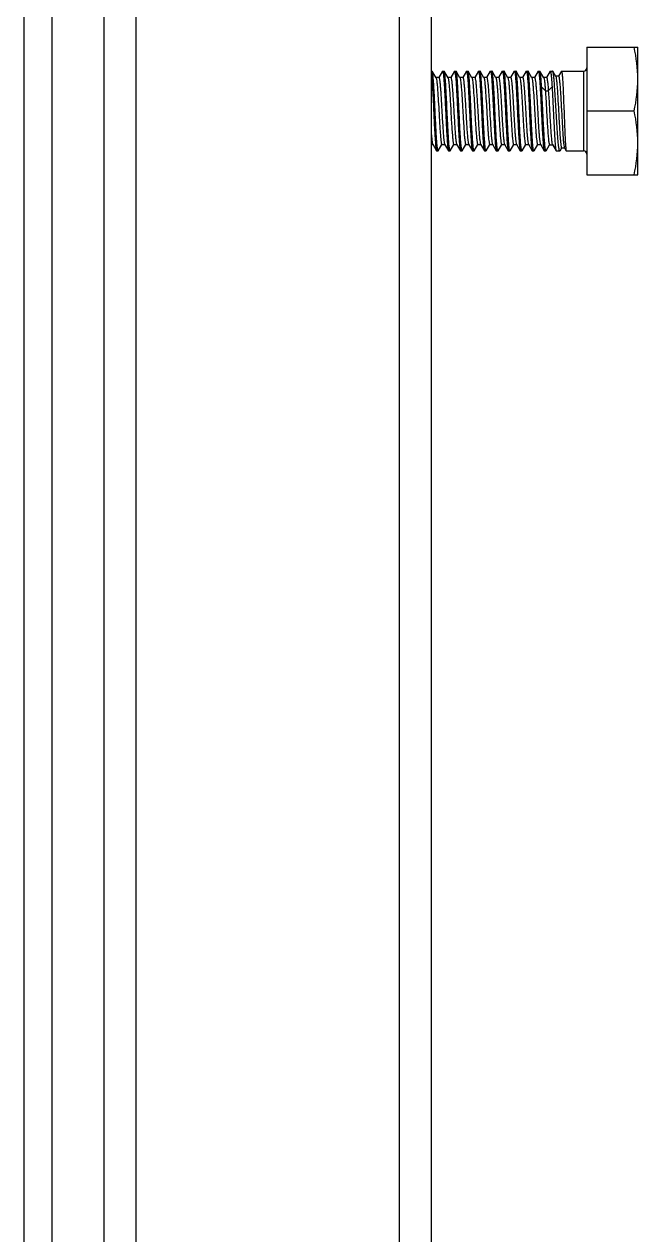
# Model space of a CAD drawing. Extents: x 1725261 to 1937680, y 860327 to 1571294.
# Drawn here: x 1824788 to 1825472, y 1236641 to 1237991 of the extents above; entities that cross this region are included whole.
import ezdxf

# ---------------------------------------------------------------- set-up
doc = ezdxf.new("R2010")
doc.units = 0
doc.header["$LTSCALE"] = 1000
doc.header["$MEASUREMENT"] = 0

msp = doc.modelspace()

# ---------------------------------------------------------------- linework, layer by layer
at = {"linetype": 'Continuous'}
for p, q in [((1824788, 1235660.5), (1824788, 1238674.2)), ((1824819.1, 1236243.7), (1824819.1, 1238542.7)), ((1824876.9, 1238358.6), (1824876.9, 1235399)), ((1824912.5, 1238358.6), (1824912.5, 1235399)), ((1825206.1, 1238358.6), (1825206.1, 1235399)), ((1825241.7, 1238358.6), (1825241.7, 1235399)), ((1825415.2, 1237965.4), (1825415.2, 1237823.1)), ((1825415.2, 1237965.4), (1825472.2, 1237965.4)), ((1825472.2, 1237823.1), (1825472.2, 1237965.4)), ((1825241.7, 1237938.8), (1825242.8, 1237938.8)), ((1825243, 1237938.6), (1825242.8, 1237938.8)), ((1825247.2, 1237931.4), (1825243, 1237938.6)), ((1825254.3, 1237938.6), (1825250.2, 1237931.5)), ((1825254.3, 1237938.6), (1825254.5, 1237938.8)), ((1825254.5, 1237938.8), (1825256.2, 1237938.8)), ((1825256.4, 1237938.6), (1825256.2, 1237938.8)), ((1825260.6, 1237931.4), (1825256.4, 1237938.6)), ((1825267.7, 1237938.6), (1825263.6, 1237931.5)), ((1825267.7, 1237938.6), (1825267.9, 1237938.8)), ((1825267.9, 1237938.8), (1825269.5, 1237938.8)), ((1825269.7, 1237938.6), (1825269.5, 1237938.8)), ((1825273.9, 1237931.4), (1825269.7, 1237938.6)), ((1825281, 1237938.6), (1825276.9, 1237931.5)), ((1825281, 1237938.6), (1825281.2, 1237938.8)), ((1825281.2, 1237938.8), (1825282.9, 1237938.8)), ((1825283.1, 1237938.6), (1825282.9, 1237938.8)), ((1825287.3, 1237931.4), (1825283.1, 1237938.6)), ((1825294.4, 1237938.6), (1825290.3, 1237931.5)), ((1825294.4, 1237938.6), (1825294.6, 1237938.8)), ((1825294.6, 1237938.8), (1825296.2, 1237938.8)), ((1825296.4, 1237938.6), (1825296.2, 1237938.8)), ((1825300.6, 1237931.4), (1825296.4, 1237938.6)), ((1825307.7, 1237938.6), (1825303.6, 1237931.5)), ((1825307.7, 1237938.6), (1825307.9, 1237938.8)), ((1825307.9, 1237938.8), (1825309.6, 1237938.8)), ((1825313.9, 1237931.4), (1825309.8, 1237938.6)), ((1825321.1, 1237938.6), (1825317, 1237931.5)), ((1825321.1, 1237938.6), (1825321.3, 1237938.8)), ((1825321.3, 1237938.8), (1825322.9, 1237938.8)), ((1825323.1, 1237938.6), (1825322.9, 1237938.8)), ((1825327.3, 1237931.4), (1825323.1, 1237938.6)), ((1825334.4, 1237938.6), (1825330.3, 1237931.5)), ((1825334.4, 1237938.6), (1825334.6, 1237938.8)), ((1825334.6, 1237938.8), (1825336.3, 1237938.8)), ((1825336.4, 1237938.6), (1825336.3, 1237938.8)), ((1825340.6, 1237931.4), (1825336.4, 1237938.6)), ((1825347.8, 1237938.6), (1825343.7, 1237931.5)), ((1825347.8, 1237938.6), (1825347.9, 1237938.8)), ((1825347.9, 1237938.8), (1825349.6, 1237938.8)), ((1825349.8, 1237938.6), (1825349.6, 1237938.8)), ((1825354, 1237931.4), (1825349.8, 1237938.6)), ((1825361.1, 1237938.6), (1825357, 1237931.5)), ((1825361.1, 1237938.6), (1825361.3, 1237938.8)), ((1825361.3, 1237938.8), (1825363, 1237938.8)), ((1825367.3, 1237931.4), (1825363.1, 1237938.6)), ((1825374.5, 1237938.6), (1825370.4, 1237931.5)), ((1825374.5, 1237938.6), (1825374.6, 1237938.8)), ((1825374.6, 1237938.8), (1825377.2, 1237938.8)), ((1825377.4, 1237938.6), (1825377.2, 1237938.8)), ((1825380.7, 1237932.9), (1825377.4, 1237938.6)), ((1825383.8, 1237933), (1825380.6, 1237933)), ((1825387, 1237938.6), (1825383.7, 1237933)), ((1825387, 1237938.6), (1825387.1, 1237938.8)), ((1825387.1, 1237938.8), (1825411.7, 1237938.8)), ((1825411.7, 1237938.8), (1825411.7, 1237849.8)), ((1825250.3, 1237931.5), (1825247.1, 1237931.5)), ((1825247.2, 1237931.4), (1825247.3, 1237931.1)), ((1825263.7, 1237931.5), (1825260.5, 1237931.5)), ((1825277, 1237931.5), (1825273.8, 1237931.5)), ((1825273.9, 1237931.4), (1825274, 1237931.1)), ((1825290.4, 1237931.5), (1825287.2, 1237931.5)), ((1825287.3, 1237931.4), (1825287.4, 1237931.2)), ((1825303.7, 1237931.5), (1825300.5, 1237931.5)), ((1825300.6, 1237931.4), (1825300.7, 1237931.2)), ((1825317.1, 1237931.5), (1825313.8, 1237931.5)), ((1825330.4, 1237931.5), (1825327.2, 1237931.5)), ((1825327.3, 1237931.4), (1825327.4, 1237931.2)), ((1825343.8, 1237931.5), (1825340.5, 1237931.5)), ((1825340.6, 1237931.4), (1825340.7, 1237931.2)), ((1825357.1, 1237931.5), (1825353.9, 1237931.5)), ((1825354, 1237931.4), (1825354.1, 1237931.2)), ((1825364.9, 1237921.2), (1825369.1, 1237916.8)), ((1825370.5, 1237931.5), (1825367.2, 1237931.5)), ((1825372.4, 1237916.8), (1825376.6, 1237921.2)), ((1825369.1, 1237916.8), (1825372.4, 1237916.8)), ((1825312.9, 1237894.3), (1825312.8, 1237896.7)), ((1825324.5, 1237896.7), (1825324.6, 1237894.3)), ((1825415.2, 1237894.3), (1825468.2, 1237894.3)), ((1825241.7, 1237857), (1825243.6, 1237857)), ((1825243.5, 1237857.2), (1825247.7, 1237849.9)), ((1825249.7, 1237849.9), (1825253.8, 1237857)), ((1825253.7, 1237857), (1825256.9, 1237857)), ((1825256.8, 1237857.2), (1825261, 1237849.9)), ((1825263, 1237849.9), (1825267.1, 1237857)), ((1825267, 1237857), (1825270.3, 1237857)), ((1825270.2, 1237857.2), (1825274.4, 1237849.9)), ((1825276.4, 1237849.9), (1825280.5, 1237857)), ((1825280.4, 1237857), (1825283.6, 1237857)), ((1825283.5, 1237857.2), (1825287.7, 1237849.9)), ((1825289.7, 1237849.9), (1825293.8, 1237857)), ((1825293.7, 1237857), (1825297, 1237857)), ((1825296.9, 1237857.2), (1825301.1, 1237849.9)), ((1825303.1, 1237849.9), (1825307.2, 1237857)), ((1825307.1, 1237857), (1825310.3, 1237857)), ((1825310.2, 1237857.2), (1825314.4, 1237849.9)), ((1825316.4, 1237849.9), (1825320.5, 1237857)), ((1825320.4, 1237857), (1825323.6, 1237857)), ((1825323.5, 1237857.2), (1825327.8, 1237849.9)), ((1825329.8, 1237849.9), (1825333.9, 1237857)), ((1825333.8, 1237857), (1825337, 1237857)), ((1825336.9, 1237857.2), (1825341.1, 1237849.9)), ((1825343.1, 1237849.9), (1825347.2, 1237857)), ((1825347.1, 1237857), (1825350.3, 1237857)), ((1825350.2, 1237857.2), (1825354.4, 1237849.9)), ((1825356.5, 1237849.9), (1825360.6, 1237857)), ((1825360.5, 1237857), (1825363.7, 1237857)), ((1825363.6, 1237857.2), (1825367.8, 1237849.9)), ((1825370, 1237850), (1825373.9, 1237856.7)), ((1825373.8, 1237856.7), (1825377, 1237856.7)), ((1825376.9, 1237856.9), (1825381, 1237849.9)), ((1825385.5, 1237850), (1825387.3, 1237853.1)), ((1825387.2, 1237853.1), (1825390.4, 1237853.1)), ((1825390.3, 1237853.3), (1825390.4, 1237853.1)), ((1825390.4, 1237853.1), (1825392.3, 1237849.9)), ((1825247.7, 1237849.9), (1825247.9, 1237849.8)), ((1825247.9, 1237849.8), (1825249.5, 1237849.8)), ((1825249.7, 1237849.9), (1825249.5, 1237849.8)), ((1825261, 1237849.9), (1825261.2, 1237849.8)), ((1825261.2, 1237849.8), (1825262.9, 1237849.8)), ((1825263, 1237849.9), (1825262.9, 1237849.8)), ((1825274.4, 1237849.9), (1825274.5, 1237849.8)), ((1825274.5, 1237849.8), (1825276.2, 1237849.8)), ((1825276.4, 1237849.9), (1825276.2, 1237849.8)), ((1825287.7, 1237849.9), (1825287.9, 1237849.8)), ((1825287.9, 1237849.8), (1825289.6, 1237849.8)), ((1825289.7, 1237849.9), (1825289.6, 1237849.8)), ((1825301.1, 1237849.9), (1825301.2, 1237849.8)), ((1825301.2, 1237849.8), (1825302.9, 1237849.8)), ((1825303.1, 1237849.9), (1825302.9, 1237849.8)), ((1825314.4, 1237849.9), (1825314.6, 1237849.8)), ((1825314.6, 1237849.8), (1825316.3, 1237849.8)), ((1825316.4, 1237849.9), (1825316.3, 1237849.8)), ((1825327.8, 1237849.9), (1825327.9, 1237849.8)), ((1825327.9, 1237849.8), (1825329.6, 1237849.8)), ((1825329.8, 1237849.9), (1825329.6, 1237849.8)), ((1825341.1, 1237849.9), (1825341.3, 1237849.8)), ((1825341.3, 1237849.8), (1825342.9, 1237849.8)), ((1825343.1, 1237849.9), (1825342.9, 1237849.8)), ((1825354.4, 1237849.9), (1825354.6, 1237849.8)), ((1825354.6, 1237849.8), (1825356.3, 1237849.8)), ((1825356.5, 1237849.9), (1825356.3, 1237849.8)), ((1825367.8, 1237849.9), (1825368, 1237849.8)), ((1825368, 1237849.8), (1825369.8, 1237849.8)), ((1825370, 1237850), (1825369.8, 1237849.8)), ((1825381, 1237849.9), (1825381.2, 1237849.8)), ((1825381.2, 1237849.8), (1825385.2, 1237849.8)), ((1825385.5, 1237850), (1825385.2, 1237849.8)), ((1825392.3, 1237849.9), (1825392.4, 1237849.8)), ((1825392.4, 1237849.8), (1825411.7, 1237849.8)), ((1825415.2, 1237823.1), (1825472.2, 1237823.1))]:
    msp.add_line(p, q, dxfattribs=at)
for centre, start, end in [((1825411.7, 1237942.3), 270, 0), ((1825411.7, 1237846.2), 0, 90)]:
    msp.add_arc(centre, 3.56, start, end, dxfattribs=at)
for points in [[(1825472.2, 1237929.9), (1825472.2, 1237941.8), (1825470.6, 1237953.8), (1825468.2, 1237965.4)], [(1825468.2, 1237894.3), (1825470.6, 1237906), (1825472.2, 1237917.9), (1825472.2, 1237929.9)], [(1825472.2, 1237858.7), (1825472.2, 1237870.6), (1825470.6, 1237882.6), (1825468.2, 1237894.3)], [(1825468.2, 1237823.1), (1825470.6, 1237834.8), (1825472.2, 1237846.7), (1825472.2, 1237858.7)]]:
    msp.add_open_spline(points, degree=3, dxfattribs=at)
for points, knots in [([(1825241.7, 1237937.2), (1825242.1, 1237935.2), (1825242.6, 1237929.9), (1825243.2, 1237920.4), (1825243.9, 1237908.1), (1825244.3, 1237899), (1825244.5, 1237894.3)], [0, 0, 0, 0, 0.140058, 0.370691, 0.667791, 1, 1, 1, 1]), ([(1825246.2, 1237894.3), (1825245.9, 1237899.7), (1825245.6, 1237907.5), (1825245, 1237917.6), (1825244.6, 1237924.1), (1825244.2, 1237929.5), (1825243.9, 1237933.8), (1825243.5, 1237936.7), (1825243.3, 1237938.2), (1825243, 1237938.6)], [0, 0, 0, 0, 0.363957, 0.530228, 0.678248, 0.80294, 0.900058, 0.966367, 1, 1, 1, 1]), ([(1825254.5, 1237938.8), (1825254.6, 1237938.8), (1825254.8, 1237938.4), (1825255, 1237937.8), (1825255.2, 1237936.7), (1825255.5, 1237934.5), (1825255.8, 1237930.8), (1825256.2, 1237925.3), (1825256.6, 1237918.7), (1825257, 1237911.1), (1825257.5, 1237902.8), (1825257.7, 1237897.2), (1825257.9, 1237894.3)], [0, 0, 0, 0, 0.006677, 0.021736, 0.045902, 0.079117, 0.171507, 0.295565, 0.446598, 0.618848, 0.805696, 1, 1, 1, 1]), ([(1825259.5, 1237894.3), (1825259.3, 1237899.7), (1825258.9, 1237907.5), (1825258.4, 1237917.6), (1825258, 1237924.1), (1825257.6, 1237929.5), (1825257.2, 1237933.8), (1825256.8, 1237936.7), (1825256.6, 1237938.2), (1825256.4, 1237938.6)], [0, 0, 0, 0, 0.363958, 0.530225, 0.678245, 0.80294, 0.90006, 0.966367, 1, 1, 1, 1]), ([(1825267.9, 1237938.8), (1825268, 1237938.8), (1825268.2, 1237938.4), (1825268.3, 1237937.8), (1825268.5, 1237936.7), (1825268.8, 1237934.5), (1825269.2, 1237930.8), (1825269.6, 1237925.3), (1825270, 1237918.7), (1825270.4, 1237911.1), (1825270.8, 1237902.8), (1825271.1, 1237897.2), (1825271.2, 1237894.3)], [0, 0, 0, 0, 0.006686, 0.021758, 0.045933, 0.079154, 0.171555, 0.295617, 0.446646, 0.618881, 0.805711, 1, 1, 1, 1]), ([(1825272.9, 1237894.3), (1825272.6, 1237899.7), (1825272.2, 1237907.5), (1825271.7, 1237917.6), (1825271.3, 1237924.1), (1825270.9, 1237929.5), (1825270.6, 1237933.8), (1825270.2, 1237936.7), (1825270, 1237938.2), (1825269.7, 1237938.6)], [0, 0, 0, 0, 0.363963, 0.530225, 0.678242, 0.802937, 0.90006, 0.966368, 1, 1, 1, 1]), ([(1825281.2, 1237938.8), (1825281.3, 1237938.8), (1825281.5, 1237938.4), (1825281.7, 1237937.8), (1825281.9, 1237936.7), (1825282.2, 1237934.5), (1825282.5, 1237930.8), (1825282.9, 1237925.3), (1825283.3, 1237918.7), (1825283.7, 1237911.1), (1825284.1, 1237902.8), (1825284.4, 1237897.2), (1825284.6, 1237894.3)], [0, 0, 0, 0, 0.006697, 0.021779, 0.045964, 0.079195, 0.171609, 0.295674, 0.446694, 0.618911, 0.805729, 1, 1, 1, 1]), ([(1825286.2, 1237894.3), (1825286, 1237899.7), (1825285.6, 1237907.5), (1825285.1, 1237917.6), (1825284.7, 1237924.1), (1825284.3, 1237929.5), (1825283.9, 1237933.8), (1825283.5, 1237936.7), (1825283.3, 1237938.2), (1825283.1, 1237938.6)], [0, 0, 0, 0, 0.363962, 0.530226, 0.678239, 0.802933, 0.900057, 0.966368, 1, 1, 1, 1]), ([(1825294.6, 1237938.8), (1825294.7, 1237938.8), (1825294.9, 1237938.4), (1825295, 1237937.8), (1825295.2, 1237936.7), (1825295.5, 1237934.5), (1825295.9, 1237930.8), (1825296.3, 1237925.3), (1825296.7, 1237918.7), (1825297.1, 1237911.1), (1825297.5, 1237902.8), (1825297.8, 1237897.2), (1825297.9, 1237894.3)], [0, 0, 0, 0, 0.006676, 0.021733, 0.045899, 0.079113, 0.171508, 0.295569, 0.446596, 0.61884, 0.805693, 1, 1, 1, 1]), ([(1825299.6, 1237894.3), (1825299.3, 1237899.7), (1825298.9, 1237907.5), (1825298.4, 1237917.6), (1825298, 1237924.1), (1825297.6, 1237929.5), (1825297.3, 1237933.8), (1825296.9, 1237936.7), (1825296.7, 1237938.2), (1825296.4, 1237938.6)], [0, 0, 0, 0, 0.363961, 0.530225, 0.678245, 0.802939, 0.90006, 0.966367, 1, 1, 1, 1]), ([(1825307.9, 1237938.8), (1825308, 1237938.8), (1825308.2, 1237938.4), (1825308.4, 1237937.8), (1825308.6, 1237936.7), (1825308.9, 1237934.5), (1825309.2, 1237930.8), (1825309.6, 1237925.3), (1825310, 1237918.7), (1825310.4, 1237911.1), (1825310.8, 1237902.8), (1825311.1, 1237897.2), (1825311.2, 1237894.3)], [0, 0, 0, 0, 0.006689, 0.021763, 0.04594, 0.079164, 0.171568, 0.295631, 0.446657, 0.618886, 0.805714, 1, 1, 1, 1]), ([(1825309.8, 1237938.6), (1825309.7, 1237938.6), (1825309.7, 1237938.7), (1825309.6, 1237938.8), (1825309.6, 1237938.8)], [0, 0, 0, 0, 0.600612, 1, 1, 1, 1]), ([(1825312.8, 1237896.7), (1825312.6, 1237901.8), (1825312.2, 1237909.3), (1825311.7, 1237918.8), (1825311.3, 1237925), (1825310.9, 1237930.1), (1825310.6, 1237934.1), (1825310.2, 1237936.8), (1825310, 1237938.2), (1825309.8, 1237938.6)], [0, 0, 0, 0, 0.367266, 0.533405, 0.680662, 0.804347, 0.900563, 0.966339, 1, 1, 1, 1]), ([(1825321.3, 1237938.8), (1825321.3, 1237938.8), (1825321.5, 1237938.4), (1825321.7, 1237937.9), (1825321.9, 1237936.8), (1825322.2, 1237934.8), (1825322.5, 1237931.3), (1825322.9, 1237926.2), (1825323.3, 1237919.9), (1825323.7, 1237912.7), (1825324.1, 1237904.9), (1825324.3, 1237899.5), (1825324.5, 1237896.7)], [0, 0, 0, 0, 0.006689, 0.021571, 0.045424, 0.078208, 0.169526, 0.292465, 0.442701, 0.6149, 0.802905, 1, 1, 1, 1]), ([(1825326.3, 1237894.3), (1825326, 1237899.7), (1825325.6, 1237907.5), (1825325.1, 1237917.6), (1825324.7, 1237924.1), (1825324.3, 1237929.5), (1825324, 1237933.8), (1825323.6, 1237936.7), (1825323.4, 1237938.2), (1825323.1, 1237938.6)], [0, 0, 0, 0, 0.363957, 0.530226, 0.678247, 0.80294, 0.900059, 0.966367, 1, 1, 1, 1]), ([(1825334.6, 1237938.8), (1825334.7, 1237938.8), (1825334.9, 1237938.4), (1825335.1, 1237937.8), (1825335.3, 1237936.7), (1825335.6, 1237934.5), (1825335.9, 1237930.8), (1825336.3, 1237925.3), (1825336.7, 1237918.7), (1825337.1, 1237911.1), (1825337.5, 1237902.8), (1825337.8, 1237897.2), (1825337.9, 1237894.3)], [0, 0, 0, 0, 0.00668, 0.021743, 0.045911, 0.079128, 0.171521, 0.29558, 0.446613, 0.618858, 0.805701, 1, 1, 1, 1]), ([(1825339.6, 1237894.3), (1825339.4, 1237899.7), (1825339, 1237907.5), (1825338.4, 1237917.6), (1825338.1, 1237924.1), (1825337.7, 1237929.5), (1825337.3, 1237933.8), (1825336.9, 1237936.7), (1825336.7, 1237938.2), (1825336.4, 1237938.6)], [0, 0, 0, 0, 0.363959, 0.530225, 0.678245, 0.80294, 0.900061, 0.966367, 1, 1, 1, 1]), ([(1825347.9, 1237938.8), (1825348, 1237938.8), (1825348.2, 1237938.4), (1825348.4, 1237937.8), (1825348.6, 1237936.7), (1825348.9, 1237934.5), (1825349.3, 1237930.8), (1825349.7, 1237925.3), (1825350.1, 1237918.7), (1825350.5, 1237911.1), (1825350.9, 1237902.8), (1825351.1, 1237897.2), (1825351.3, 1237894.3)], [0, 0, 0, 0, 0.006689, 0.021764, 0.045941, 0.079165, 0.171569, 0.295632, 0.446659, 0.618889, 0.805716, 1, 1, 1, 1]), ([(1825353, 1237894.3), (1825352.7, 1237899.7), (1825352.3, 1237907.5), (1825351.8, 1237917.6), (1825351.4, 1237924.1), (1825351, 1237929.5), (1825350.7, 1237933.8), (1825350.3, 1237936.7), (1825350, 1237938.2), (1825349.8, 1237938.6)], [0, 0, 0, 0, 0.363963, 0.530225, 0.678242, 0.802937, 0.90006, 0.966368, 1, 1, 1, 1]), ([(1825361.3, 1237938.8), (1825361.4, 1237938.8), (1825361.6, 1237938.4), (1825361.7, 1237937.8), (1825362, 1237936.7), (1825362.2, 1237934.5), (1825362.6, 1237930.8), (1825363, 1237925.3), (1825363.4, 1237918.7), (1825363.8, 1237911.1), (1825364.2, 1237902.8), (1825364.5, 1237897.2), (1825364.6, 1237894.3)], [0, 0, 0, 0, 0.006697, 0.021779, 0.045964, 0.079194, 0.171609, 0.295674, 0.446694, 0.618911, 0.805729, 1, 1, 1, 1]), ([(1825363.1, 1237938.6), (1825363.1, 1237938.6), (1825363.1, 1237938.7), (1825363, 1237938.8), (1825363, 1237938.8)], [0, 0, 0, 0, 0.600476, 1, 1, 1, 1]), ([(1825364.9, 1237921.2), (1825364.8, 1237923.5), (1825364.5, 1237927.5), (1825364.1, 1237932.7), (1825363.7, 1237936.1), (1825363.4, 1237937.8), (1825363.3, 1237938.4), (1825363.1, 1237938.6)], [0, 0, 0, 0, 0.387446, 0.690986, 0.897716, 0.962073, 1, 1, 1, 1]), ([(1825374.6, 1237938.8), (1825374.8, 1237938.8), (1825375, 1237938.2), (1825375.2, 1237937.4), (1825375.4, 1237935.9), (1825375.6, 1237934), (1825375.9, 1237931.4), (1825376.2, 1237927.1), (1825376.4, 1237923.7), (1825376.6, 1237921.2)], [0, 0, 0, 0, 0.021546, 0.072917, 0.155846, 0.269667, 0.412995, 0.584026, 1, 1, 1, 1]), ([(1825381.1, 1237894.3), (1825380.8, 1237899.6), (1825380.3, 1237907.4), (1825379.7, 1237917.4), (1825379.3, 1237923.9), (1825378.8, 1237929.3), (1825378.4, 1237933.6), (1825377.9, 1237936.5), (1825377.7, 1237938.1), (1825377.4, 1237938.6)], [0, 0, 0, 0, 0.361155, 0.526427, 0.673911, 0.798642, 0.896457, 0.964179, 1, 1, 1, 1]), ([(1825380.7, 1237932.9), (1825381, 1237932.4), (1825381.2, 1237930.9), (1825381.6, 1237928.1), (1825382, 1237924), (1825382.4, 1237918.7), (1825382.8, 1237912.5), (1825383.3, 1237903.1), (1825383.9, 1237893.3), (1825384.4, 1237883.4), (1825384.8, 1237876.3), (1825385.2, 1237869.9), (1825385.6, 1237864.3), (1825386, 1237859.7), (1825386.3, 1237856.4), (1825386.7, 1237854.3), (1825386.9, 1237853.4), (1825387.1, 1237853.1), (1825387.2, 1237853.1)], [0, 0, 0, 0, 0.018844, 0.055045, 0.107437, 0.174076, 0.252464, 0.339678, 0.527511, 0.621285, 0.710453, 0.791854, 0.862644, 0.920393, 0.963178, 0.989688, 0.996707, 1, 1, 1, 1]), ([(1825383.8, 1237933), (1825383.9, 1237933), (1825384.1, 1237932.7), (1825384.3, 1237932.2), (1825384.5, 1237931.3), (1825384.8, 1237929.3), (1825385.1, 1237926.1), (1825385.5, 1237921.4), (1825385.9, 1237915.6), (1825386.3, 1237909), (1825386.7, 1237901.9), (1825387.3, 1237892), (1825387.8, 1237882.2), (1825388.3, 1237872.9), (1825388.7, 1237866.9), (1825389.1, 1237861.8), (1825389.5, 1237857.8), (1825389.9, 1237855.1), (1825390.1, 1237853.7), (1825390.3, 1237853.3)], [0, 0, 0, 0, 0.003488, 0.010904, 0.022688, 0.038824, 0.083607, 0.143647, 0.216697, 0.300025, 0.390537, 0.484902, 0.671459, 0.756962, 0.833182, 0.897479, 0.947675, 0.982144, 1, 1, 1, 1]), ([(1825387.1, 1237938.8), (1825387.2, 1237938.8), (1825387.4, 1237938.4), (1825387.5, 1237937.8), (1825387.7, 1237936.7), (1825387.9, 1237934.5), (1825388.2, 1237930.8), (1825388.6, 1237925.3), (1825388.9, 1237918.7), (1825389.2, 1237911.1), (1825389.5, 1237902.8), (1825389.8, 1237897.2), (1825389.9, 1237894.3)], [0, 0, 0, 0, 0.006203, 0.021073, 0.045141, 0.078305, 0.170688, 0.294821, 0.44599, 0.618417, 0.805472, 1, 1, 1, 1]), ([(1825247.3, 1237931.1), (1825247.5, 1237930.6), (1825247.8, 1237929), (1825248.2, 1237926.2), (1825248.6, 1237922.2), (1825249.1, 1237915.1), (1825249.8, 1237904.7), (1825250.4, 1237893.8), (1825250.9, 1237884.7), (1825251.3, 1237878.3), (1825251.7, 1237872.4), (1825252.1, 1237867.2), (1825252.4, 1237863.1), (1825252.8, 1237860), (1825253.1, 1237858.1), (1825253.4, 1237857.2), (1825253.6, 1237857), (1825253.7, 1237857)], [0, 0, 0, 0, 0.023208, 0.06259, 0.116944, 0.184435, 0.349152, 0.534126, 0.626268, 0.713899, 0.79398, 0.86374, 0.920773, 0.963144, 0.989509, 0.996558, 1, 1, 1, 1]), ([(1825250.3, 1237931.5), (1825250.4, 1237931.5), (1825250.6, 1237931.3), (1825250.9, 1237930.4), (1825251.2, 1237928.5), (1825251.6, 1237925.3), (1825252, 1237920.9), (1825252.4, 1237915.7), (1825252.8, 1237909.6), (1825253.2, 1237903), (1825253.7, 1237893.8), (1825254.2, 1237884.6), (1825254.8, 1237875.9), (1825255.2, 1237870.2), (1825255.6, 1237865.4), (1825255.9, 1237861.6), (1825256.3, 1237859), (1825256.6, 1237857.6), (1825256.8, 1237857.2)], [0, 0, 0, 0, 0.003516, 0.010771, 0.037949, 0.081609, 0.140308, 0.211978, 0.294061, 0.383613, 0.477416, 0.664254, 0.750571, 0.827952, 0.893624, 0.945254, 0.981055, 1, 1, 1, 1]), ([(1825260.6, 1237931.4), (1825260.7, 1237931.1), (1825260.9, 1237930.4), (1825261.3, 1237928.3), (1825261.7, 1237924.4), (1825262.2, 1237918.3), (1825262.7, 1237910.7), (1825263.3, 1237902), (1825263.9, 1237890), (1825264.4, 1237881), (1825264.8, 1237875.1)], [0, 0, 0, 0, 0.014139, 0.038106, 0.114569, 0.22512, 0.362916, 0.519336, 0.684562, 1, 1, 1, 1]), ([(1825263.7, 1237931.5), (1825263.8, 1237931.5), (1825264.1, 1237931), (1825264.3, 1237930.1), (1825264.6, 1237928.5), (1825264.8, 1237926.3), (1825265.1, 1237923.5), (1825265.5, 1237918.9), (1825266, 1237912.2), (1825266.5, 1237903.3), (1825267.1, 1237893.8), (1825267.6, 1237884.3), (1825268, 1237878.1), (1825268.2, 1237875.1)], [0, 0, 0, 0, 0.007549, 0.025288, 0.053782, 0.092698, 0.14142, 0.199125, 0.337396, 0.498012, 0.669894, 0.841157, 1, 1, 1, 1]), ([(1825274, 1237931.1), (1825274.2, 1237930.6), (1825274.5, 1237929.1), (1825274.9, 1237926.2), (1825275.2, 1237922.2), (1825275.8, 1237915.1), (1825276.4, 1237904.8), (1825277.1, 1237893.8), (1825277.6, 1237884.8), (1825278, 1237878.3), (1825278.4, 1237872.4), (1825278.7, 1237867.3), (1825279.1, 1237863.1), (1825279.5, 1237860), (1825279.8, 1237858.1), (1825280.1, 1237857.2), (1825280.3, 1237857), (1825280.4, 1237857)], [0, 0, 0, 0, 0.022931, 0.062083, 0.116262, 0.183637, 0.34829, 0.533386, 0.625634, 0.713389, 0.793599, 0.863481, 0.920621, 0.963074, 0.989491, 0.996553, 1, 1, 1, 1]), ([(1825277, 1237931.5), (1825277.1, 1237931.5), (1825277.3, 1237931.3), (1825277.6, 1237930.4), (1825277.9, 1237928.5), (1825278.3, 1237925.3), (1825278.7, 1237920.9), (1825279.1, 1237915.7), (1825279.5, 1237909.6), (1825279.9, 1237903), (1825280.4, 1237893.8), (1825280.9, 1237884.6), (1825281.5, 1237875.9), (1825281.9, 1237870.2), (1825282.3, 1237865.4), (1825282.6, 1237861.6), (1825283, 1237859), (1825283.3, 1237857.6), (1825283.5, 1237857.2)], [0, 0, 0, 0, 0.003516, 0.010771, 0.037949, 0.081609, 0.140308, 0.211978, 0.294061, 0.383613, 0.477416, 0.664254, 0.750571, 0.827952, 0.893624, 0.945254, 0.981055, 1, 1, 1, 1]), ([(1825287.4, 1237931.2), (1825287.6, 1237930.6), (1825287.8, 1237929.1), (1825288.2, 1237926.3), (1825288.6, 1237922.3), (1825289.1, 1237915.2), (1825289.8, 1237904.8), (1825290.4, 1237893.9), (1825290.9, 1237884.8), (1825291.3, 1237878.3), (1825291.7, 1237872.4), (1825292.1, 1237867.3), (1825292.5, 1237863.1), (1825292.8, 1237860), (1825293.2, 1237858.1), (1825293.4, 1237857.2), (1825293.6, 1237857), (1825293.7, 1237857)], [0, 0, 0, 0, 0.022792, 0.061828, 0.11592, 0.183237, 0.347858, 0.533014, 0.625317, 0.713133, 0.793408, 0.863351, 0.920544, 0.963039, 0.989482, 0.996551, 1, 1, 1, 1]), ([(1825290.4, 1237931.5), (1825290.5, 1237931.5), (1825290.7, 1237931.3), (1825290.9, 1237930.4), (1825291.3, 1237928.5), (1825291.6, 1237925.3), (1825292, 1237920.9), (1825292.4, 1237915.7), (1825292.8, 1237909.6), (1825293.2, 1237903), (1825293.8, 1237893.8), (1825294.3, 1237884.6), (1825294.8, 1237875.9), (1825295.2, 1237870.2), (1825295.6, 1237865.4), (1825296, 1237861.6), (1825296.4, 1237859), (1825296.6, 1237857.6), (1825296.9, 1237857.2)], [0, 0, 0, 0, 0.003516, 0.010771, 0.037949, 0.081609, 0.140308, 0.211978, 0.294061, 0.383613, 0.477416, 0.664254, 0.750571, 0.827952, 0.893624, 0.945254, 0.981055, 1, 1, 1, 1]), ([(1825300.7, 1237931.2), (1825300.9, 1237930.6), (1825301.2, 1237929.1), (1825301.6, 1237926.3), (1825301.9, 1237922.3), (1825302.5, 1237915.2), (1825303.1, 1237904.9), (1825303.8, 1237893.9), (1825304.3, 1237884.8), (1825304.7, 1237878.4), (1825305.1, 1237872.4), (1825305.4, 1237867.3), (1825305.8, 1237863.1), (1825306.2, 1237860), (1825306.5, 1237858.1), (1825306.8, 1237857.2), (1825307, 1237857), (1825307.1, 1237857)], [0, 0, 0, 0, 0.022654, 0.061574, 0.115578, 0.182837, 0.347426, 0.532643, 0.624999, 0.712877, 0.793216, 0.863221, 0.920468, 0.963004, 0.989473, 0.996549, 1, 1, 1, 1]), ([(1825303.7, 1237931.5), (1825303.8, 1237931.5), (1825304, 1237931.3), (1825304.3, 1237930.4), (1825304.6, 1237928.5), (1825305, 1237925.3), (1825305.4, 1237920.9), (1825305.8, 1237915.7), (1825306.2, 1237909.6), (1825306.6, 1237903), (1825307.1, 1237893.8), (1825307.6, 1237884.6), (1825308.2, 1237875.9), (1825308.5, 1237870.2), (1825308.9, 1237865.4), (1825309.3, 1237861.6), (1825309.7, 1237859), (1825310, 1237857.6), (1825310.2, 1237857.2)], [0, 0, 0, 0, 0.003516, 0.010772, 0.037949, 0.081609, 0.140308, 0.211978, 0.294061, 0.383612, 0.477416, 0.664254, 0.750571, 0.827952, 0.893624, 0.945254, 0.981055, 1, 1, 1, 1]), ([(1825313.9, 1237931.4), (1825314.2, 1237931), (1825314.4, 1237929.8), (1825314.8, 1237927.5), (1825315.1, 1237924.1), (1825315.5, 1237919.8), (1825315.9, 1237914.7), (1825316.4, 1237906.8), (1825316.7, 1237900.6), (1825317, 1237896.3)], [0, 0, 0, 0, 0.036414, 0.10397, 0.201071, 0.324823, 0.471425, 0.636308, 1, 1, 1, 1]), ([(1825317.1, 1237931.5), (1825317.2, 1237931.5), (1825317.4, 1237931.3), (1825317.6, 1237930.4), (1825318, 1237928.5), (1825318.3, 1237925.3), (1825318.7, 1237921), (1825319.1, 1237915.8), (1825319.7, 1237907.4), (1825320, 1237900.8), (1825320.3, 1237896.3)], [0, 0, 0, 0, 0.007368, 0.022553, 0.07941, 0.170757, 0.293599, 0.443643, 0.615565, 1, 1, 1, 1]), ([(1825327.4, 1237931.2), (1825327.6, 1237930.7), (1825327.9, 1237929.2), (1825328.3, 1237926.3), (1825328.6, 1237922.4), (1825329.2, 1237915.3), (1825329.8, 1237904.9), (1825330.4, 1237894), (1825331, 1237884.9), (1825331.4, 1237878.4), (1825331.7, 1237872.5), (1825332.1, 1237867.3), (1825332.5, 1237863.1), (1825332.9, 1237860), (1825333.2, 1237858.1), (1825333.5, 1237857.2), (1825333.7, 1237857), (1825333.8, 1237857)], [0, 0, 0, 0, 0.022376, 0.061065, 0.114893, 0.182035, 0.346559, 0.531898, 0.624361, 0.712364, 0.792832, 0.86296, 0.920314, 0.962934, 0.989455, 0.996544, 1, 1, 1, 1]), ([(1825330.4, 1237931.5), (1825330.5, 1237931.5), (1825330.7, 1237931.3), (1825331, 1237930.4), (1825331.3, 1237928.5), (1825331.7, 1237925.3), (1825332.1, 1237920.9), (1825332.5, 1237915.7), (1825332.9, 1237909.6), (1825333.3, 1237903), (1825333.8, 1237893.8), (1825334.3, 1237884.6), (1825334.8, 1237875.9), (1825335.2, 1237870.2), (1825335.6, 1237865.4), (1825336, 1237861.6), (1825336.4, 1237859), (1825336.7, 1237857.6), (1825336.9, 1237857.2)], [0, 0, 0, 0, 0.003515, 0.010772, 0.037949, 0.081609, 0.140308, 0.211978, 0.294061, 0.383612, 0.477416, 0.664253, 0.750571, 0.827952, 0.893624, 0.945254, 0.981055, 1, 1, 1, 1]), ([(1825340.7, 1237931.2), (1825340.9, 1237930.7), (1825341.2, 1237929.2), (1825341.6, 1237926.4), (1825342, 1237922.4), (1825342.5, 1237915.3), (1825343.2, 1237905), (1825343.8, 1237894), (1825344.3, 1237884.9), (1825344.7, 1237878.4), (1825345.1, 1237872.5), (1825345.5, 1237867.3), (1825345.9, 1237863.1), (1825346.2, 1237860), (1825346.6, 1237858.1), (1825346.8, 1237857.2), (1825347, 1237857), (1825347.1, 1237857)], [0, 0, 0, 0, 0.022237, 0.060809, 0.11455, 0.181633, 0.346125, 0.531524, 0.624042, 0.712107, 0.792639, 0.862829, 0.920237, 0.962898, 0.989446, 0.996542, 1, 1, 1, 1]), ([(1825343.8, 1237931.5), (1825343.9, 1237931.5), (1825344.1, 1237931.3), (1825344.3, 1237930.4), (1825344.7, 1237928.5), (1825345, 1237925.3), (1825345.4, 1237920.9), (1825345.8, 1237915.7), (1825346.2, 1237909.6), (1825346.6, 1237903), (1825347.1, 1237893.8), (1825347.7, 1237884.6), (1825348.2, 1237875.9), (1825348.6, 1237870.2), (1825349, 1237865.4), (1825349.3, 1237861.6), (1825349.8, 1237859), (1825350, 1237857.6), (1825350.2, 1237857.2)], [0, 0, 0, 0, 0.003515, 0.010772, 0.037949, 0.081609, 0.140308, 0.211978, 0.294061, 0.383612, 0.477415, 0.664253, 0.750571, 0.827952, 0.893624, 0.945254, 0.981055, 1, 1, 1, 1]), ([(1825354.1, 1237931.2), (1825354.3, 1237930.7), (1825354.6, 1237929.2), (1825354.9, 1237926.4), (1825355.3, 1237922.4), (1825355.9, 1237915.4), (1825356.5, 1237905), (1825357.1, 1237894), (1825357.7, 1237884.9), (1825358, 1237878.4), (1825358.4, 1237872.5), (1825358.8, 1237867.3), (1825359.2, 1237863.1), (1825359.6, 1237860), (1825359.9, 1237858.1), (1825360.2, 1237857.2), (1825360.4, 1237857), (1825360.5, 1237857)], [0, 0, 0, 0, 0.022098, 0.060554, 0.114206, 0.18123, 0.34569, 0.53115, 0.623722, 0.711849, 0.792446, 0.862698, 0.92016, 0.962863, 0.989437, 0.99654, 1, 1, 1, 1]), ([(1825357.1, 1237931.5), (1825357.2, 1237931.5), (1825357.4, 1237931.3), (1825357.7, 1237930.4), (1825358, 1237928.5), (1825358.4, 1237925.3), (1825358.8, 1237920.9), (1825359.2, 1237915.7), (1825359.6, 1237909.6), (1825360, 1237903), (1825360.5, 1237893.8), (1825361, 1237884.6), (1825361.5, 1237875.9), (1825361.9, 1237870.2), (1825362.3, 1237865.4), (1825362.7, 1237861.6), (1825363.1, 1237859), (1825363.3, 1237857.6), (1825363.6, 1237857.2)], [0, 0, 0, 0, 0.003515, 0.010772, 0.037949, 0.081609, 0.140308, 0.211978, 0.294061, 0.383612, 0.477415, 0.664253, 0.750571, 0.827952, 0.893624, 0.945254, 0.981055, 1, 1, 1, 1]), ([(1825366.3, 1237894.3), (1825366.2, 1237896.7), (1825365.8, 1237905.6), (1825365.3, 1237914.6), (1825364.9, 1237921.2)], [0, 0, 0, 0, 0.2673, 1, 1, 1, 1]), ([(1825367.3, 1237931.4), (1825367.6, 1237930.9), (1825367.9, 1237929.3), (1825368.3, 1237926.4), (1825368.7, 1237922), (1825368.9, 1237918.7), (1825369.1, 1237916.8)], [0, 0, 0, 0, 0.108395, 0.316903, 0.618184, 1, 1, 1, 1]), ([(1825370.5, 1237931.5), (1825370.6, 1237931.5), (1825370.8, 1237931.1), (1825371, 1237930.4), (1825371.2, 1237929.2), (1825371.6, 1237926.7), (1825372, 1237922.5), (1825372.3, 1237918.9), (1825372.4, 1237916.8)], [0, 0, 0, 0, 0.023235, 0.075178, 0.15823, 0.271917, 0.585415, 1, 1, 1, 1]), ([(1825376.6, 1237921.2), (1825376.7, 1237919.2), (1825377.2, 1237910.2), (1825377.6, 1237901.2), (1825378, 1237894.3)], [0, 0, 0, 0, 0.22604, 1, 1, 1, 1]), ([(1825369.1, 1237916.8), (1825369.3, 1237913.8), (1825369.7, 1237907.4), (1825370.3, 1237897.6), (1825370.8, 1237887.5), (1825371.4, 1237877.9), (1825371.9, 1237870.6), (1825372.3, 1237865.6), (1825372.6, 1237862.5), (1825372.9, 1237860.2), (1825373.2, 1237858.3), (1825373.4, 1237857.4), (1825373.7, 1237856.7), (1825373.8, 1237856.7)], [0, 0, 0, 0, 0.15003, 0.317321, 0.489066, 0.652114, 0.794019, 0.853588, 0.904016, 0.944371, 0.97394, 0.992316, 1, 1, 1, 1]), ([(1825372.4, 1237916.8), (1825372.9, 1237910.8), (1825373.4, 1237901.4), (1825374.1, 1237888.8), (1825374.7, 1237879.5), (1825375.2, 1237871.3), (1825375.7, 1237865.3), (1825376.1, 1237861.4), (1825376.3, 1237859.4), (1825376.6, 1237857.9), (1825376.8, 1237857.2), (1825376.9, 1237856.9)], [0, 0, 0, 0, 0.303539, 0.468638, 0.62733, 0.768529, 0.882427, 0.926602, 0.961222, 0.985757, 1, 1, 1, 1]), ([(1825244.5, 1237894.3), (1825244.8, 1237888.9), (1825245.1, 1237881), (1825245.7, 1237871), (1825246.1, 1237864.5), (1825246.5, 1237859), (1825246.8, 1237854.7), (1825247.2, 1237851.9), (1825247.4, 1237850.4), (1825247.7, 1237849.9)], [0, 0, 0, 0, 0.364017, 0.530302, 0.678331, 0.803024, 0.900132, 0.966412, 1, 1, 1, 1]), ([(1825249.5, 1237849.8), (1825249.4, 1237849.8), (1825249.2, 1237850.1), (1825249.1, 1237850.7), (1825248.9, 1237851.8), (1825248.6, 1237854), (1825248.2, 1237857.8), (1825247.8, 1237863.2), (1825247.4, 1237869.9), (1825247, 1237877.5), (1825246.6, 1237885.7), (1825246.3, 1237891.4), (1825246.2, 1237894.3)], [0, 0, 0, 0, 0.006682, 0.021748, 0.045918, 0.079135, 0.171528, 0.295585, 0.446611, 0.618853, 0.805701, 1, 1, 1, 1]), ([(1825257.9, 1237894.3), (1825258.1, 1237888.9), (1825258.5, 1237881), (1825259, 1237871), (1825259.4, 1237864.5), (1825259.8, 1237859), (1825260.1, 1237854.7), (1825260.6, 1237851.9), (1825260.8, 1237850.4), (1825261, 1237849.9)], [0, 0, 0, 0, 0.364034, 0.530327, 0.678354, 0.803043, 0.900143, 0.966415, 1, 1, 1, 1]), ([(1825260.7, 1237871.3), (1825260.6, 1237873.1), (1825260.2, 1237880.8), (1825259.8, 1237888.4), (1825259.5, 1237894.3)], [0, 0, 0, 0, 0.233581, 1, 1, 1, 1]), ([(1825271.2, 1237894.3), (1825271.3, 1237892.3), (1825271.7, 1237884.6), (1825272, 1237877), (1825272.4, 1237871.3)], [0, 0, 0, 0, 0.261816, 1, 1, 1, 1]), ([(1825276.2, 1237849.8), (1825276.1, 1237849.8), (1825275.9, 1237850.1), (1825275.8, 1237850.7), (1825275.6, 1237851.8), (1825275.3, 1237854), (1825274.9, 1237857.8), (1825274.5, 1237863.2), (1825274.1, 1237869.9), (1825273.7, 1237877.5), (1825273.3, 1237885.7), (1825273, 1237891.4), (1825272.9, 1237894.3)], [0, 0, 0, 0, 0.006692, 0.02177, 0.045951, 0.079177, 0.171585, 0.295649, 0.446674, 0.618898, 0.805721, 1, 1, 1, 1]), ([(1825284.6, 1237894.3), (1825284.8, 1237888.9), (1825285.2, 1237881), (1825285.7, 1237871), (1825286.1, 1237864.5), (1825286.5, 1237859), (1825286.8, 1237854.7), (1825287.2, 1237851.9), (1825287.5, 1237850.4), (1825287.7, 1237849.9)], [0, 0, 0, 0, 0.364024, 0.530311, 0.678341, 0.803035, 0.90014, 0.966414, 1, 1, 1, 1]), ([(1825289.6, 1237849.8), (1825289.5, 1237849.8), (1825289.3, 1237850.1), (1825289.1, 1237850.7), (1825288.9, 1237851.8), (1825288.6, 1237854), (1825288.3, 1237857.8), (1825287.9, 1237863.2), (1825287.4, 1237869.9), (1825287, 1237877.5), (1825286.6, 1237885.7), (1825286.4, 1237891.4), (1825286.2, 1237894.3)], [0, 0, 0, 0, 0.006683, 0.021749, 0.045921, 0.079139, 0.171536, 0.295597, 0.446627, 0.618868, 0.805705, 1, 1, 1, 1]), ([(1825297.9, 1237894.3), (1825298.2, 1237888.9), (1825298.5, 1237881), (1825299.1, 1237871), (1825299.4, 1237864.5), (1825299.8, 1237859), (1825300.2, 1237854.7), (1825300.6, 1237851.9), (1825300.8, 1237850.4), (1825301.1, 1237849.9)], [0, 0, 0, 0, 0.364021, 0.530312, 0.678344, 0.803036, 0.900139, 0.966413, 1, 1, 1, 1]), ([(1825302.9, 1237849.8), (1825302.8, 1237849.8), (1825302.6, 1237850.1), (1825302.5, 1237850.7), (1825302.2, 1237851.8), (1825302, 1237854), (1825301.6, 1237857.8), (1825301.2, 1237863.2), (1825300.8, 1237869.9), (1825300.4, 1237877.5), (1825300, 1237885.7), (1825299.7, 1237891.4), (1825299.6, 1237894.3)], [0, 0, 0, 0, 0.006673, 0.021728, 0.04589, 0.079102, 0.171488, 0.295544, 0.446579, 0.618833, 0.80569, 1, 1, 1, 1]), ([(1825311.2, 1237894.3), (1825311.5, 1237888.9), (1825311.9, 1237881), (1825312.4, 1237871), (1825312.8, 1237864.5), (1825313.2, 1237859), (1825313.5, 1237854.7), (1825313.9, 1237851.9), (1825314.2, 1237850.4), (1825314.4, 1237849.9)], [0, 0, 0, 0, 0.364022, 0.530315, 0.678347, 0.803036, 0.900137, 0.966413, 1, 1, 1, 1]), ([(1825316.3, 1237849.8), (1825316.2, 1237849.8), (1825316, 1237850.1), (1825315.8, 1237850.7), (1825315.6, 1237851.8), (1825315.3, 1237854), (1825314.9, 1237857.8), (1825314.5, 1237863.2), (1825314.1, 1237869.9), (1825313.7, 1237877.5), (1825313.3, 1237885.7), (1825313.1, 1237891.4), (1825312.9, 1237894.3)], [0, 0, 0, 0, 0.006671, 0.021725, 0.045886, 0.079098, 0.171491, 0.295553, 0.446588, 0.618835, 0.805687, 1, 1, 1, 1]), ([(1825317, 1237896.3), (1825317.1, 1237893.8), (1825317.4, 1237888.8), (1825317.8, 1237881.6), (1825318.2, 1237874.9), (1825318.6, 1237869), (1825319.1, 1237864.1), (1825319.4, 1237860.8), (1825319.7, 1237858.8), (1825319.9, 1237857.9), (1825320.1, 1237857.3), (1825320.3, 1237857), (1825320.4, 1237857)], [0, 0, 0, 0, 0.191103, 0.376469, 0.548513, 0.700189, 0.825314, 0.918839, 0.952565, 0.977198, 0.992701, 1, 1, 1, 1]), ([(1825320.3, 1237896.3), (1825320.6, 1237891.6), (1825320.9, 1237884.8), (1825321.5, 1237876), (1825321.9, 1237870.3), (1825322.3, 1237865.4), (1825322.7, 1237861.6), (1825323.1, 1237859), (1825323.3, 1237857.6), (1825323.5, 1237857.2)], [0, 0, 0, 0, 0.357179, 0.522363, 0.670515, 0.796289, 0.895183, 0.963748, 1, 1, 1, 1]), ([(1825324.6, 1237894.3), (1825324.8, 1237888.9), (1825325.2, 1237881), (1825325.8, 1237871), (1825326.1, 1237864.5), (1825326.5, 1237859), (1825326.9, 1237854.7), (1825327.3, 1237851.9), (1825327.5, 1237850.4), (1825327.8, 1237849.9)], [0, 0, 0, 0, 0.364016, 0.530299, 0.678328, 0.803022, 0.900132, 0.966412, 1, 1, 1, 1]), ([(1825329.6, 1237849.8), (1825329.5, 1237849.8), (1825329.3, 1237850.1), (1825329.1, 1237850.7), (1825328.9, 1237851.8), (1825328.6, 1237854), (1825328.3, 1237857.8), (1825327.9, 1237863.2), (1825327.5, 1237869.9), (1825327.1, 1237877.5), (1825326.7, 1237885.7), (1825326.4, 1237891.4), (1825326.3, 1237894.3)], [0, 0, 0, 0, 0.006683, 0.021751, 0.045922, 0.07914, 0.171535, 0.295594, 0.446618, 0.618857, 0.805703, 1, 1, 1, 1]), ([(1825337.9, 1237894.3), (1825338.2, 1237888.9), (1825338.6, 1237881), (1825339.1, 1237871), (1825339.5, 1237864.5), (1825339.9, 1237859), (1825340.2, 1237854.7), (1825340.6, 1237851.9), (1825340.8, 1237850.4), (1825341.1, 1237849.9)], [0, 0, 0, 0, 0.364034, 0.530325, 0.678352, 0.803041, 0.900142, 0.966414, 1, 1, 1, 1]), ([(1825342.9, 1237849.8), (1825342.8, 1237849.8), (1825342.6, 1237850.1), (1825342.5, 1237850.7), (1825342.3, 1237851.8), (1825342, 1237854), (1825341.6, 1237857.8), (1825341.2, 1237863.2), (1825340.8, 1237869.9), (1825340.4, 1237877.5), (1825340, 1237885.7), (1825339.7, 1237891.4), (1825339.6, 1237894.3)], [0, 0, 0, 0, 0.006696, 0.021778, 0.045963, 0.079194, 0.171608, 0.295673, 0.446692, 0.618909, 0.805729, 1, 1, 1, 1]), ([(1825351.3, 1237894.3), (1825351.5, 1237888.9), (1825351.9, 1237881), (1825352.4, 1237871), (1825352.8, 1237864.5), (1825353.2, 1237859), (1825353.6, 1237854.7), (1825354, 1237851.9), (1825354.2, 1237850.4), (1825354.4, 1237849.9)], [0, 0, 0, 0, 0.364027, 0.530312, 0.678339, 0.803032, 0.900139, 0.966415, 1, 1, 1, 1]), ([(1825356.3, 1237849.8), (1825356.2, 1237849.8), (1825356, 1237850.1), (1825355.8, 1237850.7), (1825355.6, 1237851.8), (1825355.3, 1237854), (1825355, 1237857.8), (1825354.6, 1237863.2), (1825354.2, 1237869.9), (1825353.8, 1237877.5), (1825353.4, 1237885.7), (1825353.1, 1237891.4), (1825353, 1237894.3)], [0, 0, 0, 0, 0.006693, 0.021771, 0.045952, 0.079179, 0.171588, 0.295652, 0.446676, 0.6189, 0.805722, 1, 1, 1, 1]), ([(1825364.6, 1237894.3), (1825364.9, 1237888.9), (1825365.3, 1237881), (1825365.8, 1237871), (1825366.2, 1237864.5), (1825366.6, 1237859), (1825366.9, 1237854.7), (1825367.3, 1237851.9), (1825367.5, 1237850.4), (1825367.8, 1237849.9)], [0, 0, 0, 0, 0.364025, 0.530311, 0.678341, 0.803035, 0.90014, 0.966414, 1, 1, 1, 1]), ([(1825369.8, 1237849.8), (1825369.7, 1237849.8), (1825369.5, 1237850.1), (1825369.3, 1237850.7), (1825369.1, 1237851.8), (1825368.8, 1237854), (1825368.4, 1237857.7), (1825368, 1237863.2), (1825367.6, 1237869.9), (1825367.2, 1237877.5), (1825366.7, 1237885.7), (1825366.5, 1237891.4), (1825366.3, 1237894.3)], [0, 0, 0, 0, 0.006868, 0.022, 0.046199, 0.079427, 0.17181, 0.295831, 0.44681, 0.618994, 0.805771, 1, 1, 1, 1]), ([(1825378, 1237894.3), (1825378.2, 1237888.9), (1825378.6, 1237881), (1825379.1, 1237870.9), (1825379.5, 1237864.4), (1825379.8, 1237858.9), (1825380.2, 1237854.7), (1825380.6, 1237851.8), (1825380.8, 1237850.3), (1825381, 1237849.9)], [0, 0, 0, 0, 0.365079, 0.53175, 0.679987, 0.804667, 0.901508, 0.967249, 1, 1, 1, 1]), ([(1825385.2, 1237849.8), (1825385.1, 1237849.8), (1825384.8, 1237850.1), (1825384.5, 1237851.2), (1825384, 1237853.7), (1825383.6, 1237857.7), (1825383.1, 1237863.2), (1825382.6, 1237869.9), (1825382.1, 1237877.5), (1825381.6, 1237885.7), (1825381.3, 1237891.4), (1825381.1, 1237894.3)], [0, 0, 0, 0, 0.007547, 0.022985, 0.080637, 0.173055, 0.296975, 0.447746, 0.61965, 0.806111, 1, 1, 1, 1]), ([(1825389.9, 1237894.3), (1825390.1, 1237888.8), (1825390.4, 1237880.9), (1825390.8, 1237870.7), (1825391.1, 1237864.1), (1825391.4, 1237858.7), (1825391.7, 1237854.4), (1825392, 1237851.7), (1825392.1, 1237850.3), (1825392.3, 1237849.9)], [0, 0, 0, 0, 0.36864, 0.53657, 0.68548, 0.810114, 0.906077, 0.97003, 1, 1, 1, 1]), ([(1825241.7, 1237871.4), (1825241.9, 1237869.6), (1825242.1, 1237866.4), (1825242.5, 1237862.1), (1825242.9, 1237859.2), (1825243.2, 1237857.6), (1825243.5, 1237857.2)], [0, 0, 0, 0, 0.381924, 0.683092, 0.891493, 1, 1, 1, 1]), ([(1825262.9, 1237849.8), (1825262.7, 1237849.8), (1825262.5, 1237850.5), (1825262.3, 1237851.4), (1825262, 1237853.3), (1825261.7, 1237855.7), (1825261.5, 1237858.9), (1825261.1, 1237864.1), (1825260.8, 1237868.4), (1825260.7, 1237871.3)], [0, 0, 0, 0, 0.021095, 0.073096, 0.157182, 0.272316, 0.416719, 0.588047, 1, 1, 1, 1]), ([(1825264.8, 1237875.1), (1825265, 1237872.6), (1825265.3, 1237869), (1825265.6, 1237864.6), (1825265.9, 1237862), (1825266.2, 1237859.9), (1825266.4, 1237858.4), (1825266.6, 1237857.5), (1825266.9, 1237857), (1825267, 1237857)], [0, 0, 0, 0, 0.410879, 0.581806, 0.725913, 0.840918, 0.925076, 0.977487, 1, 1, 1, 1]), ([(1825268.2, 1237875.1), (1825268.3, 1237872.8), (1825268.6, 1237868.7), (1825269.1, 1237863.3), (1825269.5, 1237859.9), (1825269.9, 1237858), (1825270, 1237857.4), (1825270.2, 1237857.2)], [0, 0, 0, 0, 0.381097, 0.684377, 0.893928, 0.960143, 1, 1, 1, 1]), ([(1825272.4, 1237871.3), (1825272.5, 1237868.6), (1825272.8, 1237863.6), (1825273.2, 1237857.8), (1825273.6, 1237854.2), (1825273.8, 1237852.2), (1825274.1, 1237850.9), (1825274.2, 1237850.2), (1825274.4, 1237849.9)], [0, 0, 0, 0, 0.386254, 0.691736, 0.808776, 0.899775, 0.963628, 1, 1, 1, 1])]:
    msp.add_open_spline(points, degree=3, knots=knots, dxfattribs=at)

doc.saveas('drawing.dxf')
